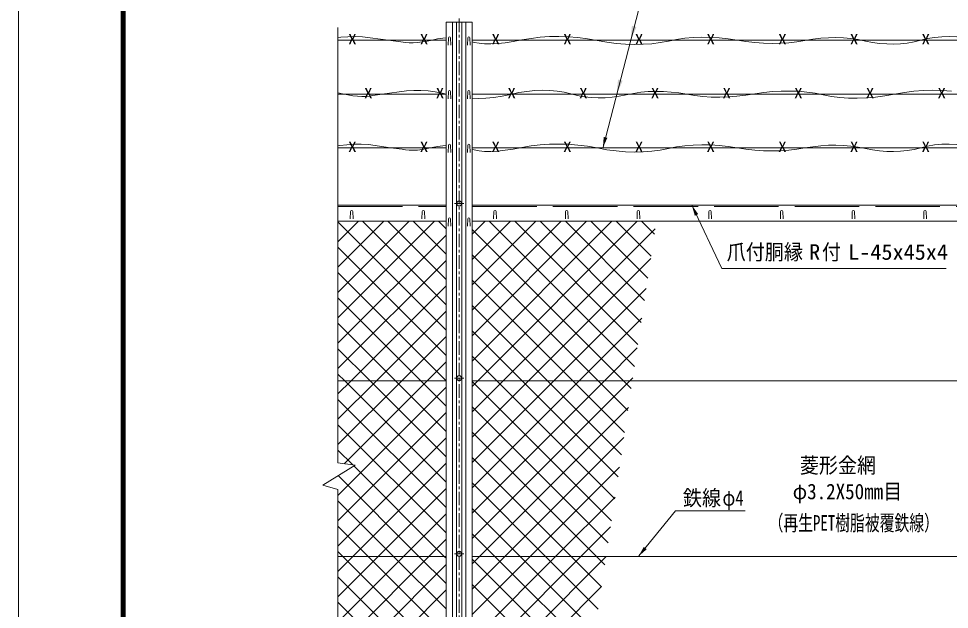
# Model space of a CAD drawing. Units: millimetres, scale not verified. Extents: x -4455 to 4455, y -3150 to 3150.
# Drawn here: x -4455 to -1857, y 187 to 1835 of the extents above; entities that cross this region are included whole.
import ezdxf
from ezdxf.enums import TextEntityAlignment as Align

# ---------------------------------------------------------------- set-up
doc = ezdxf.new("R2010")
doc.units = ezdxf.units.MM
doc.header["$LTSCALE"] = 30
doc.linetypes.add('DASHED', pattern=[7.5, 6, -1.5])
doc.linetypes.add('USER1', pattern=[2, 1.25, -0.25, 0.25, -0.25])
for name, color, linetype, lineweight in [('0-0_1部材', 3, 'Continuous', 18), ('0-3_8部品', 3, 'Continuous', 18), ('0-5_0', 7, 'Continuous', 9), ('0-7_2網', 4, 'Continuous', 18), ('0-A_6文字', 3, 'Continuous', 9), ('0-B_中心線', 1, 'USER1', 18), ('0-F_D-TTL', 7, 'Continuous', 9)]:
    doc.layers.add(name, color=color, linetype=linetype, lineweight=lineweight)
doc.styles.add('ＭＳ ゴシック', font='')
doc.styles.get('ＭＳ ゴシック').set_extended_font_data('MS Gothic')

msp = doc.modelspace()

# ---------------------------------------------------------------- linework, layer by layer
at = {"layer": '0-0_1部材', "color": 7, "lineweight": 9}
for p, q in [((-3261.72, 1824.3), (-3261.72, -440.7)), ((-3188.72, 1824.3), (-3261.72, 1824.3)), ((-3188.72, 1824.3), (-3188.72, -440.7)), ((-3563.42, 1314.3), (-3261.72, 1314.3)), ((-3188.72, 1314.3), (-1461.72, 1314.3)), ((-3563.42, 1269.3), (-3261.72, 1269.3)), ((-3188.72, 1269.3), (-1461.72, 1269.3))]:
    msp.add_line(p, q, dxfattribs=at)
at = {"layer": '0-0_1部材'}
for p, q in [((-3244.22, 1824.3), (-3244.22, -440.7)), ((-3232.72, 1824.3), (-3232.72, -440.7)), ((-3217.72, 1824.3), (-3217.72, -440.7)), ((-3206.22, 1824.3), (-3206.22, -440.7)), ((-3528.97, 1275.8), (-3528.22, 1296.3)), ((-3521.47, 1275.8), (-3522.22, 1296.3)), ((-3328.97, 1275.8), (-3328.22, 1296.3)), ((-3321.47, 1275.8), (-3322.22, 1296.3)), ((-3128.97, 1275.8), (-3128.22, 1296.3)), ((-3121.47, 1275.8), (-3122.22, 1296.3)), ((-2928.97, 1275.8), (-2928.22, 1296.3)), ((-2921.47, 1275.8), (-2922.22, 1296.3)), ((-2728.97, 1275.8), (-2728.22, 1296.3)), ((-2721.47, 1275.8), (-2722.22, 1296.3)), ((-2528.97, 1275.8), (-2528.22, 1296.3)), ((-2521.47, 1275.8), (-2522.22, 1296.3)), ((-2328.97, 1275.8), (-2328.22, 1296.3)), ((-2321.47, 1275.8), (-2322.22, 1296.3)), ((-2128.97, 1275.8), (-2128.22, 1296.3)), ((-2121.47, 1275.8), (-2122.22, 1296.3)), ((-1928.97, 1275.8), (-1928.22, 1296.3)), ((-1921.47, 1275.8), (-1922.22, 1296.3)), ((-3563.42, 824.3), (-3261.72, 824.3)), ((-1461.72, 824.3), (-3188.72, 824.3)), ((-3563.42, 334.3), (-3261.72, 334.3)), ((-1461.72, 334.3), (-3188.72, 334.3))]:
    msp.add_line(p, q, dxfattribs=at)
at = {"layer": '0-0_1部材', "color": 4}
for p, q in [((-3563.42, 595.4), (-3563.42, 1809.82)), ((-3605.52, 533.05), (-3515.73, 588.77)), ((-3563.42, 595.4), (-3515.73, 588.77)), ((-3563.42, 521.06), (-3605.52, 533.05)), ((-3563.42, -431.7), (-3563.42, 521.06))]:
    msp.add_line(p, q, dxfattribs=at)
at = {"layer": '0-0_1部材', "color": 1}
for p, q in [((-3563.42, 1774.3), (-3261.72, 1774.3)), ((-3188.72, 1774.3), (-1461.72, 1774.3)), ((-3563.42, 1624.3), (-3261.72, 1624.3)), ((-3188.72, 1624.3), (-1461.72, 1624.3)), ((-3563.42, 1474.3), (-3261.72, 1474.3)), ((-3188.72, 1474.3), (-1461.72, 1474.3))]:
    msp.add_line(p, q, dxfattribs=at)
at = {"layer": '0-0_1部材', "color": 1, "linetype": 'DASHED'}
for p, q in [((-3563.42, 1310.3), (-3261.72, 1310.3)), ((-3188.72, 1310.3), (-1461.72, 1310.3))]:
    msp.add_line(p, q, dxfattribs=at)
at = {"layer": '0-0_1部材', "color": 1}
for points in [[(-3563.42, 1781.72), (-3555.44, 1782.71), (-3535.54, 1784.06), (-3515.43, 1784.31), (-3495.13, 1783.46), (-3423.15, 1774.3)], [(-3423.15, 1774.3), (-3387.89, 1769.42), (-3374.56, 1768.29), (-3364.3, 1767.39), (-3353.19, 1767.29), (-3341.21, 1768), (-3328.37, 1769.51), (-3314.68, 1771.82), (-3300.12, 1774.93), (-3285.37, 1777.96), (-3271.1, 1780.01), (-3261.72, 1780.74)], [(-3188.72, 1769.79), (-3183.47, 1768.18), (-3169.68, 1765.66), (-3154.12, 1764.3), (-3136.81, 1764.11), (-3117.75, 1765.08), (-3096.93, 1767.22), (-3074.35, 1770.53), (-3050.02, 1775.01), (-3024.69, 1779.41), (-2999.1, 1782.51), (-2973.27, 1784.31), (-2947.19, 1784.79), (-2920.86, 1783.97), (-2894.28, 1781.85), (-2867.45, 1778.41), (-2840.37, 1773.67), (-2813.46, 1768.93), (-2787.12, 1765.48), (-2761.35, 1763.34), (-2736.16, 1762.49), (-2711.55, 1762.94), (-2687.51, 1764.68), (-2664.04, 1767.73), (-2641.15, 1772.07), (-2618.39, 1776.48), (-2595.3, 1779.72), (-2571.88, 1781.78), (-2548.15, 1782.66), (-2524.08, 1782.37), (-2499.69, 1780.91), (-2474.98, 1778.28), (-2449.94, 1774.47), (-2424.92, 1770.61), (-2400.28, 1767.83), (-2376.02, 1766.12), (-2352.13, 1765.48), (-2328.61, 1765.92), (-2305.47, 1767.43), (-2282.71, 1770.02)], [(-2282.71, 1770.02), (-2260.32, 1773.67), (-2238.26, 1777.32), (-2216.47, 1779.86), (-2194.95, 1781.31), (-2173.71, 1781.66), (-2152.75, 1780.91), (-2132.06, 1779.07), (-2111.64, 1776.12), (-2091.51, 1772.07), (-2071.59, 1768.09), (-2051.85, 1765.33), (-2032.29, 1763.8), (-2012.9, 1763.49), (-1993.68, 1764.4), (-1974.65, 1766.53), (-1955.78, 1769.89), (-1937.09, 1774.47), (-1918.18, 1779), (-1898.64, 1782.19), (-1878.47, 1784.04), (-1857.69, 1784.56), (-1836.27, 1783.74)], [(-3439.78, 1624.3), (-3466.48, 1619.99), (-3475.88, 1618.29), (-3486.14, 1617.39), (-3497.25, 1617.29), (-3509.23, 1618), (-3522.06, 1619.51), (-3535.76, 1621.82), (-3550.32, 1624.93), (-3563.42, 1627.62)], [(-3261.72, 1624.08), (-3272.68, 1626.72), (-3292.18, 1630.26), (-3311.88, 1632.71), (-3331.78, 1634.06), (-3351.88, 1634.31), (-3372.19, 1633.46), (-3439.78, 1624.3)], [(-3036.21, 1631.59), (-3058.87, 1628.1), (-3082.16, 1623.27), (-3105.49, 1618.45), (-3128.26, 1614.96), (-3150.49, 1612.81), (-3172.17, 1611.99), (-3188.72, 1612.39)], [(-2186.4, 1617.73), (-2209.29, 1622.07), (-2232.05, 1626.48), (-2255.14, 1629.72), (-2278.55, 1631.78), (-2302.29, 1632.66), (-2326.36, 1632.37), (-2350.75, 1630.91), (-2375.46, 1628.28), (-2400.5, 1624.47), (-2425.52, 1620.61), (-2450.16, 1617.83), (-2474.42, 1616.12), (-2498.31, 1615.48), (-2521.82, 1615.92), (-2544.96, 1617.43), (-2567.73, 1620.02), (-2590.12, 1623.67), (-2612.18, 1627.32), (-2633.97, 1629.86), (-2655.49, 1631.31), (-2676.73, 1631.66), (-2697.69, 1630.91), (-2718.38, 1629.07), (-2738.79, 1626.12), (-2758.93, 1622.07), (-2778.85, 1618.09), (-2798.59, 1615.33), (-2818.15, 1613.8), (-2837.54, 1613.49), (-2856.75, 1614.4), (-2875.79, 1616.53), (-2894.66, 1619.89), (-2913.35, 1624.47), (-2932.26, 1629), (-2951.8, 1632.19), (-2971.96, 1634.04), (-2992.75, 1634.56), (-3014.17, 1633.74), (-3036.21, 1631.59)], [(-1851.34, 1632.51), (-1877.17, 1634.31), (-1903.25, 1634.79), (-1929.58, 1633.97), (-1956.16, 1631.85), (-1982.99, 1628.41), (-2010.07, 1623.67), (-2036.98, 1618.93), (-2063.32, 1615.48), (-2089.09, 1613.34), (-2114.28, 1612.49), (-2138.89, 1612.94), (-2162.93, 1614.68), (-2186.4, 1617.73)], [(-3563.42, 1479.33), (-3558.26, 1480.26), (-3538.56, 1482.71), (-3518.66, 1484.06), (-3498.55, 1484.31), (-3478.25, 1483.46), (-3417.07, 1474.3)], [(-3417.07, 1474.3), (-3383.96, 1469.99), (-3374.56, 1468.29), (-3364.3, 1467.39), (-3353.19, 1467.29), (-3341.21, 1468), (-3328.37, 1469.51), (-3314.68, 1471.82), (-3300.12, 1474.93), (-3285.37, 1477.96), (-3271.1, 1480.01), (-3261.72, 1480.74)], [(-3188.72, 1469.79), (-3183.47, 1468.18), (-3169.68, 1465.66), (-3154.12, 1464.3), (-3136.81, 1464.11), (-3117.75, 1465.08), (-3096.93, 1467.22), (-3074.35, 1470.53), (-3050.02, 1475.01), (-3024.69, 1479.41), (-2999.1, 1482.51), (-2973.27, 1484.31), (-2947.19, 1484.79), (-2920.86, 1483.97), (-2894.28, 1481.85), (-2867.45, 1478.41), (-2840.37, 1473.67), (-2813.46, 1468.93), (-2787.12, 1465.48), (-2761.35, 1463.34), (-2736.16, 1462.49), (-2711.55, 1462.94), (-2687.51, 1464.68), (-2664.04, 1467.73), (-2641.15, 1472.07), (-2618.39, 1476.48), (-2595.3, 1479.72), (-2571.88, 1481.78), (-2548.15, 1482.66), (-2524.08, 1482.37), (-2499.69, 1480.91), (-2474.98, 1478.28), (-2449.94, 1474.47), (-2424.92, 1470.61), (-2400.28, 1467.83), (-2376.02, 1466.12), (-2352.13, 1465.48), (-2328.61, 1465.92), (-2305.47, 1467.43), (-2282.71, 1470.02)], [(-2282.71, 1470.02), (-2260.32, 1473.67), (-2238.26, 1477.32), (-2216.47, 1479.86), (-2194.95, 1481.31), (-2173.71, 1481.66), (-2152.75, 1480.91), (-2132.06, 1479.07), (-2111.64, 1476.12), (-2091.51, 1472.07), (-2071.59, 1468.09), (-2051.85, 1465.33), (-2032.29, 1463.8), (-2012.9, 1463.49), (-1993.68, 1464.4), (-1974.65, 1466.53), (-1955.78, 1469.89), (-1937.09, 1474.47), (-1918.18, 1479), (-1898.64, 1482.19), (-1878.47, 1484.04), (-1857.69, 1484.56), (-1836.27, 1483.74)]]:
    msp.add_lwpolyline(points, dxfattribs=at)
at = {"layer": '0-0_1部材'}
for centre in [(-3525.22, 1296.3), (-3325.22, 1296.3), (-3125.22, 1296.3), (-2925.22, 1296.3), (-2725.22, 1296.3), (-2525.22, 1296.3), (-2325.22, 1296.3), (-2125.22, 1296.3), (-1925.22, 1296.3)]:
    msp.add_arc(centre, 3, 0, 180, dxfattribs=at)
at = {"layer": '0-3_8部品', "color": 1, "linetype": 'USER1'}
for p, q in [((-3238.66, 1318.75), (-3211.78, 1318.75)), ((-3238.65, 831.44), (-3211.77, 831.44)), ((-3238.65, 341.44), (-3211.77, 341.44))]:
    msp.add_line(p, q, dxfattribs=at)
at = {"layer": '0-3_8部品'}
msp.add_lwpolyline([(-3217.39, 1318.75), (-3221.31, 1325.54), (-3229.15, 1325.54), (-3233.07, 1318.75), (-3229.15, 1311.96), (-3221.31, 1311.96)], close=True, dxfattribs=at)
for centre in [(-3225.23, 1318.75), (-3225.22, 831.44), (-3225.22, 341.44)]:
    msp.add_circle(centre, 6.8, dxfattribs=at)
at = {"layer": '0-5_0', "color": 3, "lineweight": 18}
for p, q in [((-3255.97, 1760.67), (-3255.22, 1781.17)), ((-3248.47, 1760.67), (-3249.22, 1781.17)), ((-3201.97, 1760.67), (-3201.22, 1781.17)), ((-3194.47, 1760.67), (-3195.22, 1781.17)), ((-3255.97, 1610.67), (-3255.22, 1631.17)), ((-3248.47, 1610.67), (-3249.22, 1631.17)), ((-3201.97, 1610.67), (-3201.22, 1631.17)), ((-3194.47, 1610.67), (-3195.22, 1631.17)), ((-3255.97, 1460.67), (-3255.22, 1481.17)), ((-3248.47, 1460.67), (-3249.22, 1481.17)), ((-3201.97, 1460.67), (-3201.22, 1481.17)), ((-3194.47, 1460.67), (-3195.22, 1481.17)), ((-3255.97, 1255.67), (-3255.22, 1276.17)), ((-3248.47, 1255.67), (-3249.22, 1276.17)), ((-3201.97, 1255.67), (-3201.22, 1276.17)), ((-3194.47, 1255.67), (-3195.22, 1276.17))]:
    msp.add_line(p, q, dxfattribs=at)
for centre in [(-3252.22, 1781.17), (-3198.22, 1781.17), (-3252.22, 1631.17), (-3198.22, 1631.17), (-3252.22, 1481.17), (-3198.22, 1481.17), (-3252.22, 1276.17), (-3198.22, 1276.17)]:
    msp.add_arc(centre, 3, 0, 180, dxfattribs=at)
at = {"layer": '0-7_2網'}
for p, q in [((-3563.42, 1211.81), (-3505.94, 1269.3)), ((-3563.42, 1141.1), (-3435.23, 1269.3)), ((-3563.42, 1070.39), (-3364.52, 1269.3)), ((-3563.42, 999.68), (-3293.81, 1269.3)), ((-3261.72, 965.71), (-3563.42, 1267.41)), ((-3261.72, 1036.42), (-3494.6, 1269.3)), ((-3261.72, 1107.13), (-3423.89, 1269.3)), ((-3261.72, 1177.84), (-3353.18, 1269.3)), ((-3261.72, 1248.55), (-3282.47, 1269.3)), ((-3188.72, 1232.96), (-3152.39, 1269.3)), ((-3188.72, 1162.25), (-3081.68, 1269.3)), ((-3188.72, 1091.54), (-3010.96, 1269.3)), ((-3188.72, 1020.83), (-2940.25, 1269.3)), ((-3188.72, 950.12), (-2869.54, 1269.3)), ((-3188.72, 879.41), (-2798.83, 1269.3)), ((-2735.83, 864.08), (-3141.05, 1269.3)), ((-2726.63, 925.59), (-3070.34, 1269.3)), ((-2717.42, 987.09), (-2999.63, 1269.3)), ((-2708.22, 1048.6), (-2928.92, 1269.3)), ((-2699.01, 1110.1), (-2858.2, 1269.3)), ((-2689.81, 1171.61), (-2787.49, 1269.3)), ((-2680.6, 1233.11), (-2716.78, 1269.3)), ((-3563.42, 928.97), (-3261.72, 1230.67)), ((-3261.72, 894.99), (-3563.42, 1196.7)), ((-2837.47, 824.3), (-3188.72, 1175.55)), ((-3563.42, 858.26), (-3261.72, 1159.96)), ((-3031.7, 824.3), (-2690.76, 1165.24)), ((-2908.18, 824.3), (-3188.72, 1104.84)), ((-3526.68, 824.3), (-3261.72, 1089.25)), ((-2960.99, 824.3), (-2703.2, 1082.08)), ((-3332.44, 824.3), (-3563.42, 1055.28)), ((-3455.96, 824.3), (-3261.72, 1018.54)), ((-2978.89, 824.3), (-3188.72, 1034.13)), ((-2890.28, 824.3), (-2715.65, 998.93)), ((-3403.15, 824.3), (-3563.42, 984.57)), ((-3049.6, 824.3), (-3188.72, 963.42)), ((-3385.25, 824.3), (-3261.72, 947.83)), ((-3473.86, 824.3), (-3563.42, 913.86)), ((-2819.57, 824.3), (-2728.09, 915.77)), ((-3544.58, 824.3), (-3563.42, 843.15)), ((-3563.42, 787.55), (-3526.68, 824.3)), ((-3563.42, 716.84), (-3455.96, 824.3)), ((-3563.42, 646.13), (-3385.25, 824.3)), ((-3563.42, 504.71), (-3261.72, 806.41)), ((-3261.72, 541.44), (-3544.58, 824.3)), ((-3261.72, 612.15), (-3473.86, 824.3)), ((-3261.72, 682.86), (-3403.15, 824.3)), ((-3261.72, 753.57), (-3332.44, 824.3)), ((-3188.72, 667.28), (-3031.7, 824.3)), ((-3188.72, 596.57), (-2960.99, 824.3)), ((-3188.72, 525.86), (-2890.28, 824.3)), ((-3188.72, 455.15), (-2819.57, 824.3)), ((-2800.26, 433.54), (-3188.72, 821.99)), ((-2781.85, 556.55), (-3049.6, 824.3)), ((-2772.65, 618.06), (-2978.89, 824.3)), ((-2763.45, 679.56), (-2908.18, 824.3)), ((-2754.24, 741.07), (-2837.47, 824.3)), ((-3261.72, 470.73), (-3563.42, 772.44)), ((-3563.42, 434), (-3261.72, 735.7)), ((-2809.47, 372.03), (-3188.72, 751.28)), ((-3261.72, 400.02), (-3563.42, 701.73)), ((-2842.44, 334.3), (-3188.72, 680.57)), ((-3563.42, 363.28), (-3261.72, 664.99)), ((-3097.44, 334.3), (-2765.43, 666.3)), ((-3522.05, 589.65), (-3563.42, 631.01)), ((-2913.15, 334.3), (-3188.72, 609.86)), ((-3521.7, 334.3), (-3261.72, 594.28)), ((-3026.73, 334.3), (-2777.87, 583.15)), ((-3450.99, 334.3), (-3261.72, 523.57)), ((-2983.86, 334.3), (-3188.72, 539.15)), ((-2956.01, 334.3), (-2790.32, 499.99)), ((-3408.13, 334.3), (-3563.42, 489.59)), ((-3054.58, 334.3), (-3188.72, 468.44)), ((-3380.28, 334.3), (-3261.72, 452.86)), ((-3478.84, 334.3), (-3563.42, 418.88)), ((-2885.3, 334.3), (-2802.76, 416.84)), ((-3309.57, 334.3), (-3261.72, 382.15)), ((-3549.55, 334.3), (-3563.42, 348.17)), ((-3563.42, 292.57), (-3521.7, 334.3)), ((-3563.42, 221.86), (-3450.99, 334.3)), ((-3563.42, 151.15), (-3380.28, 334.3)), ((-3563.42, 80.44), (-3309.57, 334.3)), ((-3261.72, 46.47), (-3549.55, 334.3)), ((-3261.72, 117.18), (-3478.84, 334.3)), ((-3261.72, 187.89), (-3408.13, 334.3)), ((-3188.72, 243.01), (-3097.44, 334.3)), ((-3188.72, 172.3), (-3026.73, 334.3)), ((-3188.72, 101.59), (-2956.01, 334.3)), ((-3188.72, 30.88), (-2885.3, 334.3)), ((-3188.72, -39.83), (-2815.21, 333.68)), ((-2864.7, 3), (-3188.72, 327.02)), ((-2846.29, 126.01), (-3054.58, 334.3)), ((-2837.08, 187.52), (-2983.86, 334.3)), ((-2827.88, 249.02), (-2913.15, 334.3)), ((-2818.67, 310.53), (-2842.44, 334.3)), ((-3563.42, 9.73), (-3261.72, 311.44)), ((-3261.72, -24.24), (-3563.42, 277.46)), ((-3563.42, -60.98), (-3261.72, 240.73)), ((-2873.9, -58.51), (-3188.72, 256.31)), ((-3188.72, -110.54), (-2827.65, 250.53)), ((-3261.72, -94.95), (-3563.42, 206.75))]:
    msp.add_line(p, q, dxfattribs=at)
for points in [[(-3188.72, 808.7), (-3173.12, 824.3), (-2728.12, 1269.3)], [(-3188.72, 737.99), (-3102.41, 824.3), (-2678.31, 1248.4)], [(-2745.04, 802.57), (-2766.76, 824.3), (-3188.72, 1246.26)], [(-3261.72, 824.28), (-3261.73, 824.3), (-3563.42, 1125.99)], [(-2791.06, 495.05), (-3120.31, 824.3), (-3188.72, 892.71)], [(-3545.88, 592.96), (-3314.54, 824.3), (-3261.72, 877.12)], [(-3188.72, 384.44), (-2748.86, 824.3), (-2740.54, 832.62)], [(-3188.72, 313.73), (-3168.15, 334.3), (-2752.98, 749.46)], [(-3261.72, 329.31), (-3266.71, 334.3), (-3519.09, 586.68)], [(-3261.72, 258.6), (-3337.42, 334.3), (-3562.73, 559.61)], [(-2855.49, 64.51), (-3125.29, 334.3), (-3188.72, 397.73)]]:
    msp.add_lwpolyline(points, dxfattribs=at)
at = {"layer": '0-A_6文字', "color": 7}
msp.add_line((-2492.4, 1137.8), (-2575.03, 1312.36), dxfattribs=at)
at = {"layer": '0-A_6文字', "color": 1, "lineweight": 18}
msp.add_line((-1865.97, 1137.8), (-2492.4, 1137.8), dxfattribs=at)
at = {"layer": '0-A_6文字', "color": 7}
msp.add_lwpolyline([(-1974.77, 1886.23), (-2717.82, 1886.23), (-2823.77, 1476.23)], dxfattribs=at)
at = {"layer": '0-A_6文字', "color": 6, "lineweight": 18}
msp.add_lwpolyline([(-2427.28, 461.19), (-2621.82, 461.19), (-2723.66, 335.85)], dxfattribs=at)
at = {"layer": '0-A_6文字', "color": 1}
for points in [[(-2730.29, 1811.36), (-2743.19, 1814.69), (-2746.75, 1774.3)], [(-2769.05, 1661.36), (-2781.96, 1664.69), (-2785.51, 1624.3)]]:
    msp.add_solid(points, dxfattribs=at)
at = {"layer": '0-A_6文字', "color": 7}
for points in [[(-2824.27, 1474.3), (-2821.81, 1504.65), (-2811.72, 1502.04)], [(-2575.89, 1314.16), (-2558.34, 1289.28), (-2567.76, 1284.82)]]:
    msp.add_solid(points, dxfattribs=at)
at = {"layer": '0-A_6文字', "color": 6}
msp.add_solid([(-2724.92, 334.3), (-2710.05, 360.87), (-2701.96, 354.3)], dxfattribs=at)
at = {"layer": '0-B_中心線'}
msp.add_line((-3225.22, 1834.54), (-3225.22, -452.27), dxfattribs=at)
at = {"layer": '0-F_D-TTL', "color": 2, "lineweight": 18}
msp.add_lwpolyline([(-4454.56, 3150.45), (4455.14, 3150.45), (4455.14, -3149.97), (-4454.56, -3149.97)], close=True, dxfattribs=at)
at = {"layer": '0-F_D-TTL'}
for points in [[(-4168.18, 2917.11), (4168.75, 2917.11), (4168.75, -2916.62), (-4168.18, -2916.62)], [(-4165.53, 2914.45), (4166.1, 2914.45), (4166.1, -2913.97), (-4165.53, -2913.97)], [(-4162.87, 2911.8), (4163.45, 2911.8), (4163.45, -2911.32), (-4162.87, -2911.32)], [(-4160.22, 2909.15), (4160.8, 2909.15), (4160.8, -2908.67), (-4160.22, -2908.67)], [(-4157.57, 2906.5), (4158.15, 2906.5), (4158.15, -2906.02), (-4157.57, -2906.02)]]:
    msp.add_lwpolyline(points, close=True, dxfattribs=at)

# ---------------------------------------------------------------- texts
at = {"layer": '0-0_1部材', "color": 1, "style": 'ＭＳ ゴシック', "width": 1.2}
for p in [(-3535.04, 1754.02), (-3335.04, 1754.02), (-3135.04, 1754.02), (-2935.04, 1754.02), (-2735.04, 1754.02), (-2535.04, 1754.02), (-2335.04, 1754.02), (-2135.04, 1754.02), (-1935.04, 1754.02), (-3490.53, 1604.02), (-3290.53, 1604.02), (-3090.53, 1604.02), (-2890.53, 1604.02), (-2690.53, 1604.02), (-2490.53, 1604.02), (-2290.53, 1604.02), (-2090.53, 1604.02), (-1890.53, 1604.02), (-3535.04, 1454.02), (-3335.04, 1454.02), (-3135.04, 1454.02), (-2935.04, 1454.02), (-2735.04, 1454.02), (-2535.04, 1454.02), (-2335.04, 1454.02), (-2135.04, 1454.02), (-1935.04, 1454.02)]:
    msp.add_text('X', height=28.81, dxfattribs=at).set_placement(p, align=Align.BOTTOM_LEFT)
at = {"layer": '0-A_6文字', "style": 'ＭＳ ゴシック'}
for s, height, width, p in [('爪付胴縁  付', 43.33, 0.9, (-2478.68, 1148.88)), ('R', 43.33, 1.05, (-2248.78, 1148.88)), ('L-45x45x4', 43.33, 1.05, (-2139.68, 1148.88)), ('菱形金網', 43.33, 0.9, (-2274.65, 554)), ('鉄線', 43.33, 0.9, (-2600.81, 462.89)), ('φ3.2X50mm目', 43.3, 0.9, (-2294.47, 480.81)), ('φ4', 43.33, 0.8, (-2490.48, 462.89)), ('（再生PET樹脂被覆鉄線）', 43.3, 0.7, (-2361.81, 393.11))]:
    msp.add_text(s, height=height, dxfattribs=dict(at, width=width)).set_placement(p, align=Align.BOTTOM_LEFT)

doc.saveas('drawing.dxf')
